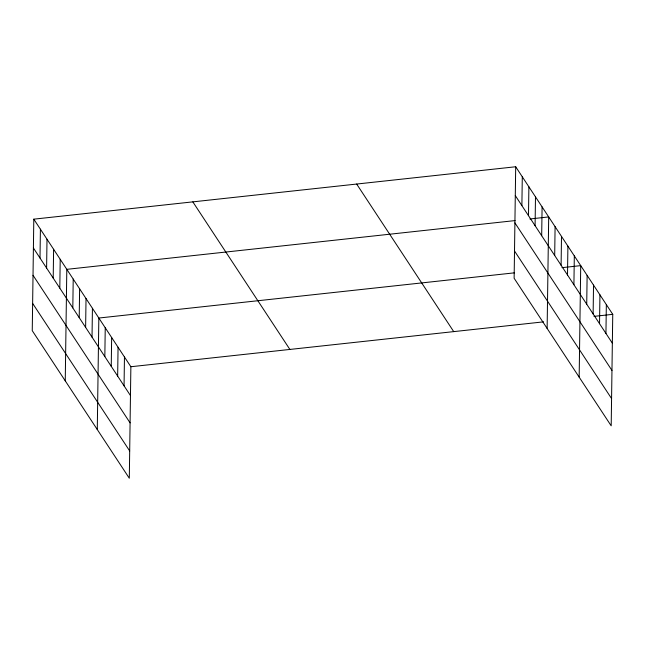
<?xml version="1.0" encoding="UTF-8"?>
<svg xmlns="http://www.w3.org/2000/svg" width="645" height="645" viewBox="0 0 645 645"><rect width="100%" height="100%" fill="white"/><g stroke="black" fill="none" stroke-linecap="round" stroke-linejoin="round"><path stroke-width="0.97" d="M33.806 219.163L32.25 330.667L129.306 478.243L130.87 366.731L33.806 219.163L515.694 166.757L612.75 314.333L611.194 425.837L514.13 278.269L515.694 166.757M40.006 258.032L40.409 229.193M46.601 268.07L47.004 239.231M53.204 278.1L53.608 249.268M59.808 288.138L60.211 259.298M65.25 380.84L66.806 269.336L515.105 220.582M72.812 307.915L73.216 279.075M79.214 317.654L79.617 288.815M85.624 327.394L86.027 298.554M92.025 337.133L92.428 308.294M97.282 429.546L98.838 318.033L514.541 272.827M104.837 356.612L105.24 327.773M111.246 366.352L111.649 337.512M117.656 376.091L118.059 347.252M124.058 385.831L124.461 356.991M521.886 205.634L522.289 176.794M528.489 215.664L528.892 186.824M535.084 225.702L535.487 196.862M541.687 235.731L542.09 206.9M547.129 328.442L548.693 216.93L529.924 218.978M554.692 255.509L555.095 226.669M561.102 265.248L561.505 236.417M567.503 274.988L567.906 246.156M573.913 284.727L574.316 255.896M579.162 377.14L580.718 265.635L561.956 267.675M586.724 304.206L587.127 275.375M593.126 313.946L593.529 285.114M599.536 323.685L599.939 294.854M605.945 333.425L606.34 304.593M130.87 366.731L543.614 321.847M593.981 316.373L612.75 314.333M515.291 195.596L612.347 343.164M514.904 222.88L611.968 370.448M514.516 250.986L611.573 398.562M356.669 184.051L453.725 331.627M192.831 201.869L289.887 349.437M33.403 247.994L130.467 395.57M33.024 275.278L130.08 422.854M32.629 303.384L129.693 450.96"/></g></svg>
